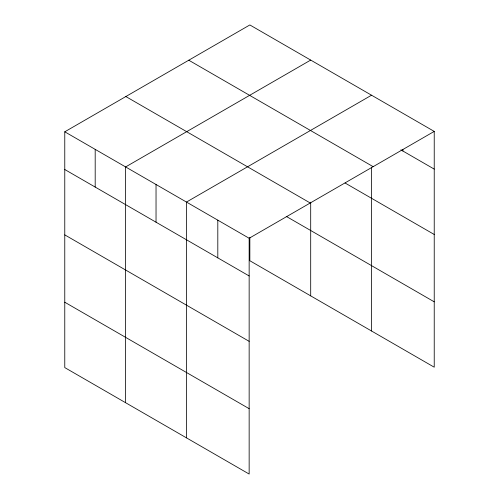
<?xml version="1.0" encoding="UTF-8"?>
<svg xmlns="http://www.w3.org/2000/svg" width="499" height="499" viewBox="0 0 499 499"><rect width="100%" height="100%" fill="white"/><g stroke="black" fill="none" stroke-linecap="round" stroke-linejoin="round"><path stroke-width="0.75" d="M64.77 131.805L249.151 238.26L249.151 474.05L64.77 367.595L64.77 131.805L249.849 24.95L434.23 131.405L434.23 367.195L249.849 260.74L249.849 237.399M310.696 60.08L125.617 166.934L125.617 402.724M371.543 95.209L186.464 202.064L186.464 437.854M249.151 238.26L434.23 131.405M400.884 149.856L434.23 169.111M188.772 60.211L373.158 166.666M345.083 183.008L434.23 234.48M125.842 96.544L310.228 202.993M286.22 216.373L434.23 301.826M64.77 169.51L249.151 275.966M64.77 234.879L249.151 341.335M64.77 302.226L249.151 408.681M402.886 149.475L402.886 151.016M371.543 167.159L371.543 330.999M310.696 202.189L310.696 295.87M217.807 220.159L217.807 257.871M156.037 184.499L156.037 222.205M95.19 149.369L95.19 187.075"/></g></svg>
